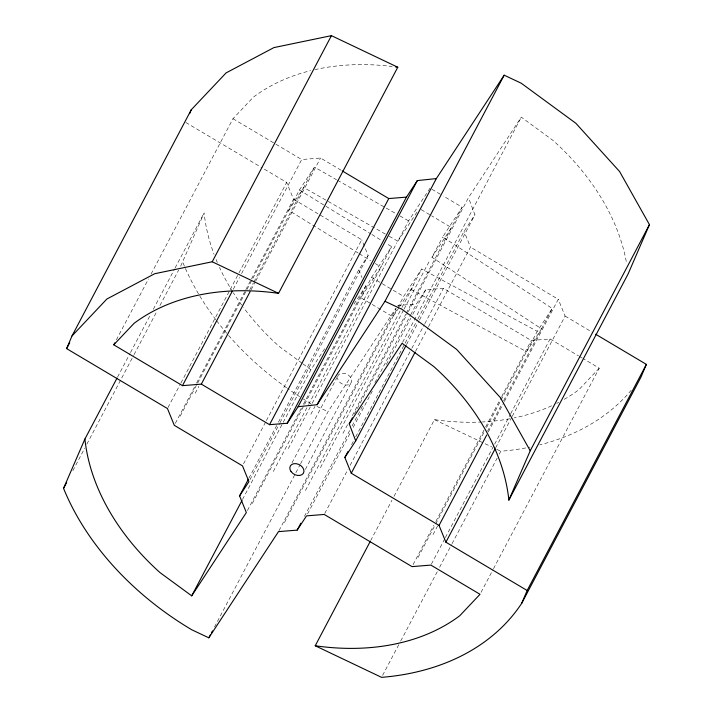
<?xml version="1.0" encoding="UTF-8"?>
<svg xmlns="http://www.w3.org/2000/svg" width="713" height="713" viewBox="0 0 713 713"><rect width="100%" height="100%" fill="white"/><g stroke="black" fill="none" stroke-linecap="round" stroke-linejoin="round"><path stroke-width="0.53" stroke-dasharray="3.56 2.67" d="M180.692 266.163L204.132 212.902A224.47 163.901 27.8 0 0 214.052 254.283M116.353 339.905L148.491 278.952M151.085 274.042L232.982 118.706L253.249 97.253A224.47 163.901 27.8 0 1 310.565 70.667M117.565 377.088L130.007 353.488M130.524 352.507L150.746 314.166M153.331 309.246L174.587 268.935M175.104 267.954L204.132 212.902M72.878 470.66L84.802 448.04M86.87 444.11L133.527 355.627M134.044 354.646L156.851 311.385M159.962 305.485L178.624 270.093M167.974 407.56L180.416 383.968M180.933 382.988L229.657 290.565M230.174 289.585L238.472 273.854M238.989 272.874L286.679 182.421L260.994 167.163M233.267 289.309L239.488 277.509M241.564 273.578L301.697 159.534L320.547 158.019L341.393 170.398M175.336 423.37L196.066 384.049M196.583 383.059L245.308 290.646M245.833 289.665L251.012 279.835M251.529 278.845L293.515 199.212L286.679 182.421M180.211 416.125L299.424 189.997L314.442 167.109L336.545 179.729M195.228 393.237L198.856 386.348M249.728 289.861L253.365 282.963M253.881 281.983L314.442 167.109M251.092 289.754L255.236 281.893M255.753 280.913L320.547 158.019M243.543 463.905L265.833 421.633M266.35 420.652L361.732 239.755L319.094 214.417M248.908 478.2L277.936 423.148M278.453 422.158L358.799 269.772L368.158 255.521L361.732 239.755M249.969 479.671L279.514 423.638M280.031 422.649L368.158 255.521M242.509 499.492L310.93 369.717L325.502 347.498M247.402 510.579L301.305 408.326M303.381 404.396L365.582 286.421L364.388 283.48M252.313 503.467L371.535 277.348L391.66 246.671L386.018 243.204M380.653 309.487L360.805 297.695L380.938 267.019L391.66 246.671M273.32 471.462L308.096 405.492M308.613 404.512L381.811 265.691M288.337 448.575L311.697 404.271M312.214 403.282L396.829 242.803M389.218 236.279L397.863 241.217L408.594 220.861L430.064 188.152M310.841 414.271L314.994 406.401M292.018 462.79L338.149 375.296M214.515 627.003L300.048 464.787M300.565 463.798L328.033 411.695L395.875 308.301M305.387 469.448L351.001 382.934M279.006 530.65L396.152 308.462M284.442 522.558L403.665 296.439L421.659 269.006L537.245 331.34L552.263 308.453L442.684 236.966L462.184 207.242L443.29 196.013M399.53 306.733L410.929 289.353L421.659 269.006M305.44 490.553L401.472 308.408M401.998 307.428L413.932 284.781M320.458 467.666L403.513 310.137M404.039 309.148L428.95 261.894M410.929 289.353L526.515 351.687L541.532 328.8L431.953 257.313L442.684 236.966M342.962 433.37L348.675 422.533M352.311 415.643L405.777 314.237M406.294 313.248L462.184 207.242M354.423 413.977L407.809 312.713M408.326 311.724L468.459 197.679L521.292 117.164L553.03 140.434A224.47 163.901 27.8 0 1 626.629 263.498M304.433 516.364L350.047 429.85M352.124 425.919L363.006 405.269M374.931 382.658L410.18 315.806M410.697 314.816L416.401 304.005L425.759 289.745L443.459 288.319L531.238 340.493L550.097 338.969L578.448 355.823M307.57 513.904L351.108 431.32M353.185 427.39L372.881 390.029M386.357 364.468L410.724 318.256M412.791 314.326L425.759 289.745M402.587 342.302L521.292 117.164M351.58 444.698L353.657 440.768M355.734 436.837L417.417 319.843M417.934 318.863L464.065 231.36L474.92 214.818L468.459 197.679M406.499 344.593L418.941 320.993M419.458 320.012L474.92 214.818M324.754 513.467L348.078 469.225M350.154 465.286L411.321 349.281M411.838 348.292L424.28 324.7M424.796 323.72L443.459 288.319M415.545 351.34L427.987 327.739M428.504 326.759L470.491 247.126L464.065 231.36M370.689 540.57L391.945 500.259M394.022 496.328L434.449 419.645A224.47 163.901 27.8 0 0 481.213 422.016M413.059 564.651L433.789 525.321M435.866 521.39L485.107 427.996M485.624 427.007L501.177 397.515M501.694 396.535L531.238 340.493M418.023 557.459L435.162 524.973M435.679 523.984L484.475 431.436M486.551 427.497L500.562 400.92M501.079 399.931L537.245 331.34M433.049 534.572L437.72 525.713M487.549 431.196L501.569 404.61M503.645 400.67L552.263 308.453M488.298 432.016L503.85 402.524M504.367 401.544L558.27 299.291L470.491 247.126M431.392 564.117L444.876 538.556M445.393 537.566L494.118 445.153M494.635 444.172L510.187 414.672M510.704 413.692L550.097 338.969M495.66 447.826L511.729 417.346M512.246 416.365L565.115 316.082L558.27 299.291M382.605 675.38L400.225 641.958M400.742 640.978L437.55 571.166M439.618 567.236L451.543 544.625M452.06 543.645L497.157 458.111M499.234 454.172L500.784 451.231A261.885 191.218 27.8 0 0 529.973 447.113M481.052 592.334L492.977 569.723M493.494 568.733L599.232 368.175L583.172 358.63M354.049 304.005L365.582 286.421M397.863 241.217L418.139 210.317M398.932 307.642L392.934 316.786L381.598 310.048M431.953 257.313L451.454 227.599L431.615 215.807M599.232 368.175L578.974 389.628A224.47 163.901 27.8 0 1 563.6 399.69M397.711 305.512L416.401 304.005M317.009 406.49L328.033 411.695M434.449 419.645L491.738 446.917M496.765 449.315L500.784 451.231M337.499 180.273L396.107 213.731M399.948 215.932L408.594 220.861M385.376 234.087L303.711 187.466L288.694 210.353L358.345 253.142M431.953 189.275L442.345 195.451M421.223 209.622L430.67 215.246M232.982 118.706L274.977 143.652M275.931 144.222L301.697 159.534M565.115 316.082L592.842 332.561M185.843 122.502L260.04 166.592M579.393 356.384L582.227 358.069M293.515 199.212L318.15 213.855M371.535 277.348L392.328 289.701M393.273 290.262L403.665 296.439M299.424 189.997L370.956 233.953M371.901 234.524L382.248 240.887M359.29 253.721L370.582 260.664M375.288 263.552L380.938 267.019M302.116 363.247L279.184 346.438A224.47 163.901 27.8 0 1 243.579 307.651M302.998 363.897L310.93 369.717M358.799 269.772L361.99 277.607M631.228 390.216A261.885 191.218 27.8 0 1 539.714 444.885M310.984 403.656A261.885 191.218 27.8 0 1 303.381 399.004M299.612 396.606A261.885 191.218 27.8 0 1 287.535 388.442M286.626 387.792A261.885 191.218 27.8 0 1 227.429 334.085M226.716 333.238A261.885 191.218 27.8 0 1 216.458 320.511M215.807 319.656A261.885 191.218 27.8 0 1 184.827 267.125M184.409 266.145A261.885 191.218 27.8 0 1 182.769 262.232M558.716 402.337A224.47 163.901 27.8 0 1 556.728 403.353M551.657 405.786A224.47 163.901 27.8 0 1 514.171 417.916M509.831 418.772A224.47 163.901 27.8 0 1 482.291 421.962M241.698 305.093A224.47 163.901 27.8 0 1 233.374 292.829M232.768 291.875A224.47 163.901 27.8 0 1 219.515 267.411M217.331 262.491A224.47 163.901 27.8 0 1 216.101 259.541M314.816 69.66A224.47 163.901 27.8 0 1 392.159 66.487M337.597 376.607A7.487 5.463 27.8 0 1 348.648 375.27A7.487 5.463 27.8 0 1 348.122 384.868A7.487 5.463 27.8 0 1 337.516 378.095"/><path stroke-width="1.07" d="M117.048 378.068L84.909 439.021A224.47 163.901 27.8 0 0 159.97 572.566L191.708 595.836L246.359 512.54L239.577 495.9L248.935 481.64L242.509 465.874L174.302 425.34L167.457 408.549L66.621 348.621L72.013 335.921L191.236 109.793L226.11 72.886L273.926 47.593L331.438 35.65L397.774 67.236L278.551 293.355A224.47 163.901 27.8 0 0 134.026 323.372L113.768 344.825L182.475 385.653L201.333 384.138L269.541 424.681L287.241 423.255L298.105 406.704L417.319 180.585L436.338 178.589L504.18 75.186L521.239 83.225L575.854 123.269L619.588 171.512L649.454 224.648L628.091 273.979L508.868 500.098A224.47 163.901 27.8 0 0 433.816 366.562L402.07 343.283L349.236 423.807L355.698 440.937L344.842 457.479L351.268 473.245L439.056 525.419L445.892 542.21L527.157 590.498L521.764 603.207A261.885 191.218 27.8 0 1 381.562 677.35L315.226 645.764L370.172 541.55M189.578 113.706L191.236 109.793M595.712 334.263L646.379 364.379L640.987 377.079L521.764 603.207M315.226 645.764A224.47 163.901 27.8 0 0 459.751 615.747L480.018 594.294L430.875 565.097L412.016 566.612L324.237 514.447L306.537 515.873L297.178 530.124L278.489 531.631L208.82 637.814L191.761 629.775A261.885 191.218 27.8 0 1 63.546 488.352L84.909 439.021M508.868 500.098L530.231 450.768L649.454 224.648M66.621 348.621L69.731 342.721M113.768 344.825L114.802 342.855M63.546 488.352L66.657 482.451M72.013 335.921L106.888 299.005L154.703 273.721L212.216 261.769L331.438 35.65M182.475 385.653L232.233 291.278M201.333 384.138L250.058 291.724M269.541 424.681L388.763 198.553L406.463 197.127L417.319 180.585M239.577 495.9L248.391 479.181M191.708 595.836L241.992 500.473M287.241 423.255L406.463 197.127M298.105 406.704L317.116 404.717L436.338 178.589M317.116 404.717L384.967 301.305L504.18 75.186M208.82 637.814L210.371 634.864M211.404 632.903L212.447 630.934M349.236 423.807L352.347 417.907M297.178 530.124L300.806 523.244M344.842 457.479L347.953 451.587M355.698 440.937L405.982 345.573M351.268 473.245L415.028 352.32M439.056 525.419L486.738 434.966M445.892 542.21L495.143 448.807M527.157 590.498L646.379 364.379M384.967 301.305L402.016 309.344L456.632 349.397L500.366 397.631L530.231 450.768M212.216 261.769L278.551 293.355M342.338 170.968L388.763 198.553M395.528 66.924A224.47 163.901 27.8 0 1 397.774 67.236M291.073 471.614A7.487 5.463 27.8 0 0 303.31 473.379A7.487 5.463 27.8 0 0 296.278 463.691A7.487 5.463 27.8 0 0 291.073 471.614"/></g></svg>
